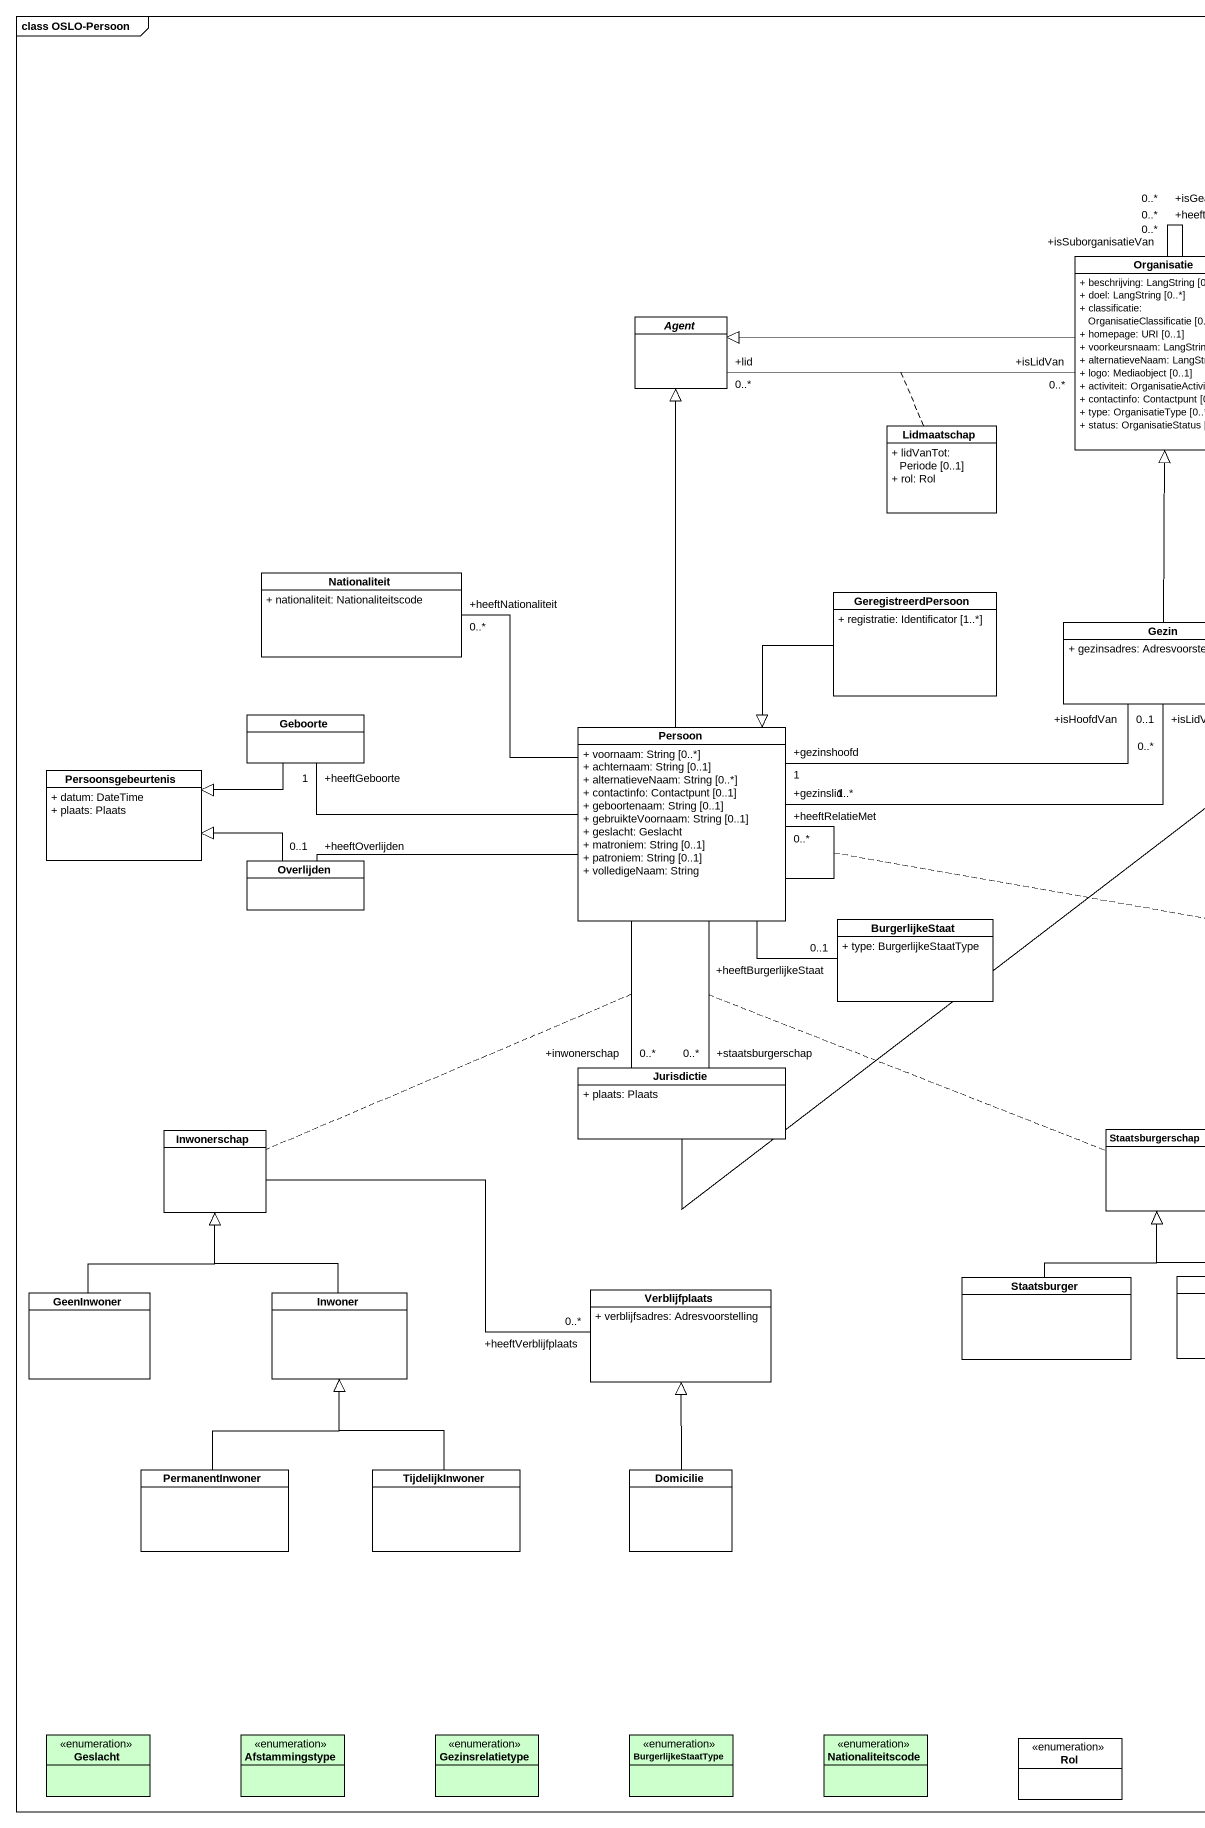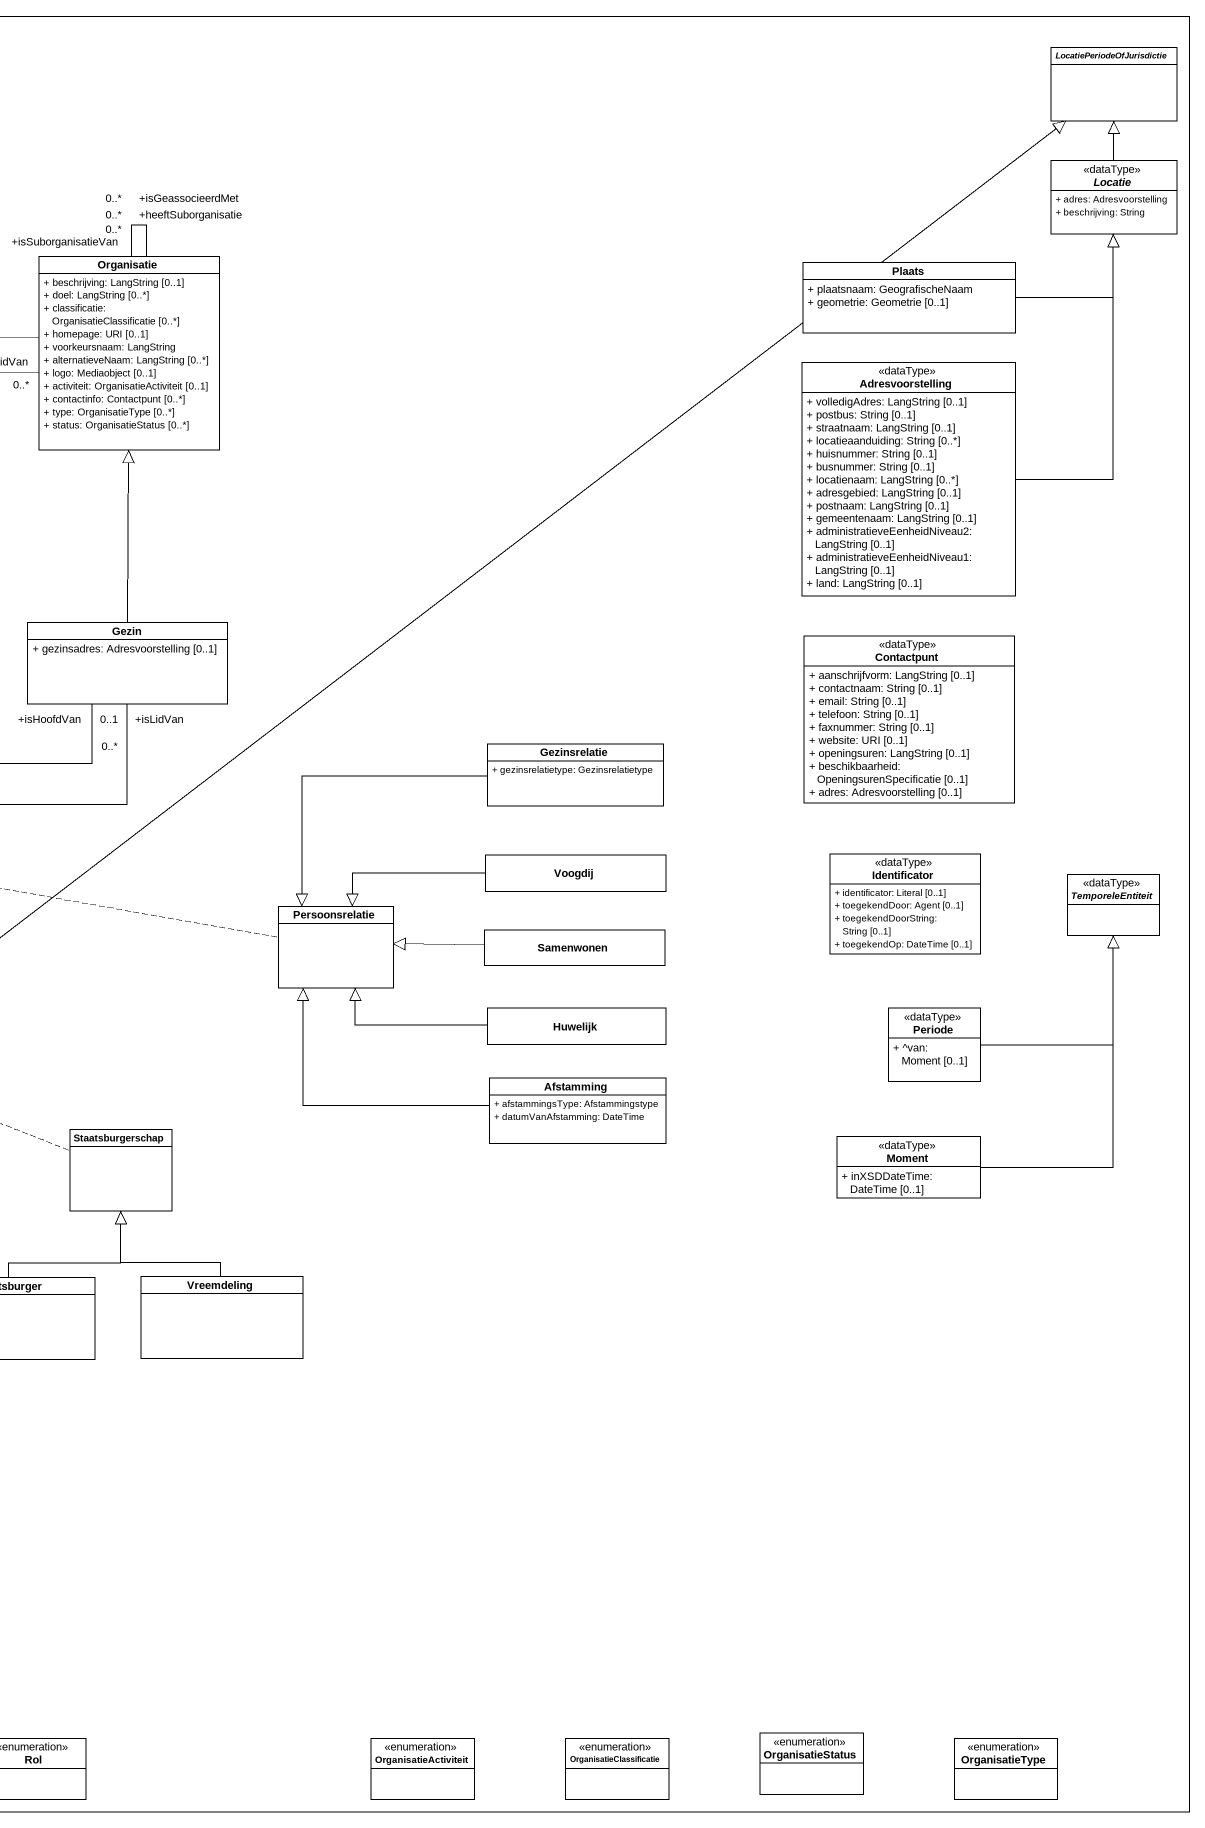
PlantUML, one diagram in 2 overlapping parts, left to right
@startuml
mainframe class OSLO-Persoon
hide circle
hide empty members
skinparam classAttributeIconSize 0
abstract class LocatiePeriodeOfJurisdictie
abstract class Locatie <<dataType>> {
  + adres: Adresvoorstelling
  + beschrijving: String
}
class Organisatie {
  + beschrijving: LangString [0..1]
  + doel: LangString [0..*]
  + classificatie: OrganisatieClassificatie [0..*]
  + homepage: URI [0..1]
  + voorkeursnaam: LangString
  + alternatieveNaam: LangString [0..*]
  + logo: Mediaobject [0..1]
  + activiteit: OrganisatieActiviteit [0..1]
  + contactinfo: Contactpunt [0..*]
  + type: OrganisatieType [0..*]
  + status: OrganisatieStatus [0..*]
}
class Plaats {
  + plaatsnaam: GeografischeNaam
  + geometrie: Geometrie [0..1]
}
abstract class "Agent" as Agent_
class Adresvoorstelling <<dataType>> {
  + volledigAdres: LangString [0..1]
  + postbus: String [0..1]
  + straatnaam: LangString [0..1]
  + locatieaanduiding: String [0..*]
  + huisnummer: String [0..1]
  + busnummer: String [0..1]
  + locatienaam: LangString [0..*]
  + adresgebied: LangString [0..1]
  + postnaam: LangString [0..1]
  + gemeentenaam: LangString [0..1]
  + administratieveEenheidNiveau2: LangString [0..1]
  + administratieveEenheidNiveau1: LangString [0..1]
  + land: LangString [0..1]
}
class Lidmaatschap {
  + lidVanTot: Periode [0..1]
  + rol: Rol
}
class Nationaliteit {
  + nationaliteit: Nationaliteitscode
}
class GeregistreerdPersoon {
  + registratie: Identificator [1..*]
}
class Gezin {
  + gezinsadres: Adresvoorstelling [0..1]
}
class Contactpunt <<dataType>> {
  + aanschrijfvorm: LangString [0..1]
  + contactnaam: String [0..1]
  + email: String [0..1]
  + telefoon: String [0..1]
  + faxnummer: String [0..1]
  + website: URI [0..1]
  + openingsuren: LangString [0..1]
  + beschikbaarheid: OpeningsurenSpecificatie [0..1]
  + adres: Adresvoorstelling [0..1]
}
class Geboorte
class Persoon {
  + voornaam: String [0..*]
  + achternaam: String [0..1]
  + alternatieveNaam: String [0..*]
  + contactinfo: Contactpunt [0..1]
  + geboortenaam: String [0..1]
  + gebruikteVoornaam: String [0..1]
  + geslacht: Geslacht
  + matroniem: String [0..1]
  + patroniem: String [0..1]
  + volledigeNaam: String
}
class Gezinsrelatie {
  + gezinsrelatietype: Gezinsrelatietype
}
class Persoonsgebeurtenis {
  + datum: DateTime
  + plaats: Plaats
}
class Overlijden
class Voogdij
class Identificator <<dataType>> {
  + identificator: Literal [0..1]
  + toegekendDoor: Agent [0..1]
  + toegekendDoorString: String [0..1]
  + toegekendOp: DateTime [0..1]
}
abstract class TemporeleEntiteit <<dataType>>
class BurgerlijkeStaat {
  + type: BurgerlijkeStaatType
}
class Persoonsrelatie
class Samenwonen
class Huwelijk
class Periode <<dataType>> {
  + ^van: Moment [0..1]
}
class Jurisdictie {
  + plaats: Plaats
}
class Afstamming {
  + afstammingsType: Afstammingstype
  + datumVanAfstamming: DateTime
}
class Inwonerschap
class Staatsburgerschap
class Moment <<dataType>> {
  + inXSDDateTime: DateTime [0..1]
}
class GeenInwoner
class Inwoner
class Verblijfplaats {
  + verblijfsadres: Adresvoorstelling
}
class Staatsburger
class Vreemdeling
class PermanentInwoner
class TijdelijkInwoner
class Domicilie
enum Geslacht #CCFFCC
enum Afstammingstype #CCFFCC
enum Gezinsrelatietype #CCFFCC
enum BurgerlijkeStaatType #CCFFCC
enum Nationaliteitscode #CCFFCC
enum Rol
enum OrganisatieActiviteit
enum OrganisatieClassificatie
enum OrganisatieStatus
enum OrganisatieType
Locatie -up-|> LocatiePeriodeOfJurisdictie
Organisatie -- "+isSuborganisatieVan\n0..*" Organisatie
Organisatie -- "+heeftSuborganisatie\n0..*" Organisatie
Organisatie -- "+isGeassocieerdMet\n0..*" Organisatie
Organisatie -left-|> Agent_
Organisatie "+isLidVan\n0..*" -left- "+lid\n0..*" Agent_
(Organisatie, Agent_) .. Lidmaatschap
Plaats -right-|> Locatie
Adresvoorstelling -up-|> Locatie
GeregistreerdPersoon --|> Persoon
Gezin -up-|> Organisatie
Geboorte -left-|> Persoonsgebeurtenis
Persoon -up-|> Agent_
Persoon -up- "+heeftNationaliteit\n0..*" Nationaliteit
Persoon "+gezinshoofd\n1" -right- "+isHoofdVan\n0..1" Gezin
Persoon "+gezinslid\n1..*" -right- "+isLidVan\n0..*" Gezin
Persoon -left- "+heeftGeboorte\n1" Geboorte
Persoon -- "+heeftRelatieMet\n0..*" Persoon
(Persoon, Persoon) .. Persoonsrelatie
Persoon -left- "+heeftOverlijden\n0..1" Overlijden
Persoon -right- "+heeftBurgerlijkeStaat\n0..1" BurgerlijkeStaat
Persoon -- "+staatsburgerschap\n0..*" Jurisdictie
(Persoon, Jurisdictie) .. Staatsburgerschap
Persoon -- "+inwonerschap\n0..*" Jurisdictie
(Persoon, Jurisdictie) .. Inwonerschap
Gezinsrelatie --|> Persoonsrelatie
Overlijden -left-|> Persoonsgebeurtenis
Voogdij -left-|> Persoonsrelatie
Samenwonen -left-|> Persoonsrelatie
Huwelijk -left-|> Persoonsrelatie
Periode -up-|> TemporeleEntiteit
Jurisdictie -up-|> LocatiePeriodeOfJurisdictie
Afstamming -up-|> Persoonsrelatie
Inwonerschap -right- "+heeftVerblijfplaats\n0..*" Verblijfplaats
Moment -up-|> TemporeleEntiteit
GeenInwoner -up-|> Inwonerschap
Inwoner -up-|> Inwonerschap
Staatsburger -up-|> Staatsburgerschap
Vreemdeling -up-|> Staatsburgerschap
PermanentInwoner -up-|> Inwoner
TijdelijkInwoner -up-|> Inwoner
Domicilie -up-|> Verblijfplaats
@enduml
